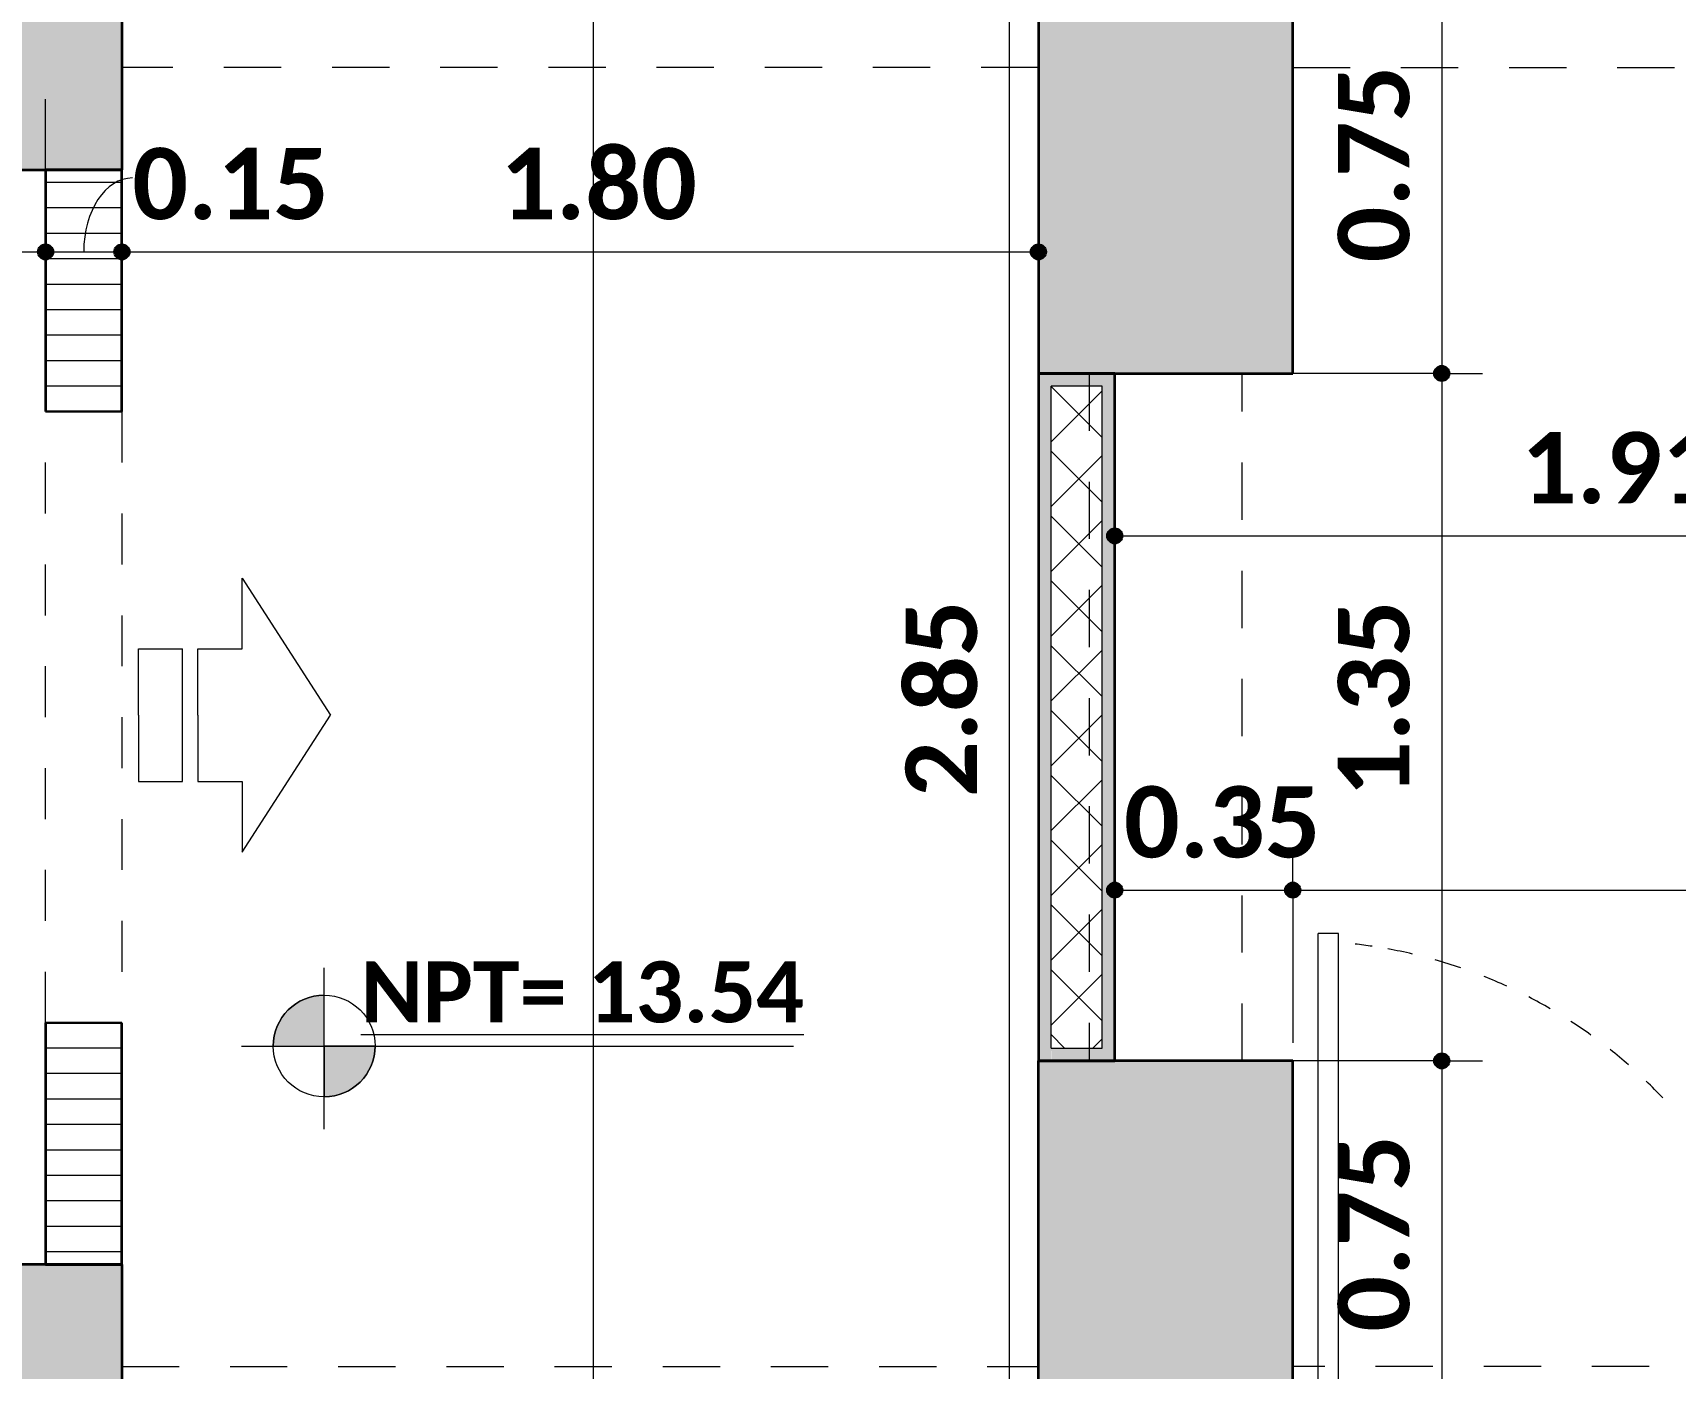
# Model space of a CAD drawing. Header units: metres. Extents: x -144 to 1000, y -717 to 29.
# Drawn here: x 602.011 to 605.237, y -560.129 to -557.507 of the extents above; entities that cross this region are included whole.
import ezdxf

# ---------------------------------------------------------------- set-up
doc = ezdxf.new("R2010")
doc.units = ezdxf.units.M
doc.linetypes.add('Basculante', pattern=[0.11625, 0.075, -0.04125])
doc.linetypes.add('basculante modificado', pattern=[0.18, 0.1125, -0.0675])
doc.layers.get('0').update_dxf_attribs({"color": 1})
for name, color, linetype, lineweight in [('A-ANNO-DIMS', 1, 'Continuous', 9), ('A-DETL', 1, 'Continuous', 9), ('A-DETL-GENF', 1, 'Continuous', 9), ('A-DETL-MEDM', 1, 'Continuous', 30), ('A-DOOR', 1, 'Continuous', 9), ('A-WALL', 4, 'Continuous', 9), ('G-ANNO-DIMS', 1, 'Continuous', 9), ('S-COLS', 7, 'Continuous', 9)]:
    doc.layers.add(name, color=color, linetype=linetype, lineweight=lineweight)
doc.layers.add('A-WALL-PATT', color=7, linetype='Continuous', lineweight=35, true_color=0x9c9c9c)
doc.styles.add('Calibri_B_3', font='calibrib.ttf', dxfattribs={"height": 0.15})
doc.styles.add('Calibri_B_5', font='calibrib.ttf', dxfattribs={"height": 0.66})

# ---------------------------------------------------------------- blocks, each defined once
blk = doc.blocks.new('P')
at = {"layer": 'A-ANNO-DIMS', "lineweight": 25}
h = blk.add_hatch(color=256, dxfattribs=at)
edge = h.paths.add_edge_path()
edge.add_arc((597.6118, -494.93), 0.015, 0, 360)
h = blk.add_hatch(color=256, dxfattribs=at)
edge = h.paths.add_edge_path()
edge.add_arc((597.6118, -494.93), 0.015, 0, 360)
h = blk.add_hatch(color=256, dxfattribs=at)
edge = h.paths.add_edge_path()
edge.add_arc((597.7618, -494.93), 0.015, 0, 360)
h = blk.add_hatch(color=256, dxfattribs=at)
edge = h.paths.add_edge_path()
edge.add_arc((597.7618, -494.93), 0.015, 0, 360)
h = blk.add_hatch(color=256, dxfattribs=at)
edge = h.paths.add_edge_path()
edge.add_arc((599.5623, -494.93), 0.015, 0, 360)
h = blk.add_hatch(color=256, dxfattribs=at)
edge = h.paths.add_edge_path()
edge.add_arc((600.3546, -495.1688), 0.015, 0, 360)
h = blk.add_hatch(color=256, dxfattribs=at)
edge = h.paths.add_edge_path()
edge.add_arc((600.3546, -495.1688), 0.015, 0, 360)
h = blk.add_hatch(color=256, dxfattribs=at)
edge = h.paths.add_edge_path()
edge.add_arc((599.7122, -495.4878), 0.015, 0, 360)
h = blk.add_hatch(color=256, dxfattribs=at)
edge = h.paths.add_edge_path()
edge.add_arc((599.7122, -496.1833), 0.015, 0, 360)
h = blk.add_hatch(color=256, dxfattribs=at)
edge = h.paths.add_edge_path()
edge.add_arc((600.062, -496.1833), 0.015, 0, 360)
h = blk.add_hatch(color=256, dxfattribs=at)
edge = h.paths.add_edge_path()
edge.add_arc((600.062, -496.1833), 0.015, 0, 360)
h = blk.add_hatch(color=256, dxfattribs=at)
edge = h.paths.add_edge_path()
edge.add_arc((600.3546, -496.5187), 0.015, 0, 360)
h = blk.add_hatch(color=256, dxfattribs=at)
edge = h.paths.add_edge_path()
edge.add_arc((600.3546, -496.5187), 0.015, 0, 360)
at = {"layer": 'A-WALL-PATT', "lineweight": 5, "true_color": 0x747474}
blk.add_hatch(color=8, dxfattribs=at).paths.add_polyline_path([(599.5623, -496.5187), (599.5872, -496.5187), (599.5872, -495.1688), (599.5622, -495.1688), (599.5622, -496.5187)])
at = {"layer": 'A-WALL-PATT', "true_color": 0x747474}
blk.add_hatch(color=8, dxfattribs=at).paths.add_polyline_path([(599.6872, -496.5187), (599.7122, -496.5187), (599.7122, -495.1688), (599.5872, -495.1688), (599.5872, -495.1938), (599.6872, -495.1938), (599.6872, -496.4937), (599.5872, -496.4937), (599.5877, -496.5187), (599.6867, -496.5187)])
at = {"layer": 'G-ANNO-DIMS'}
h = blk.add_hatch(color=256, dxfattribs=at)
edge = h.paths.add_edge_path()
edge.add_arc((598.1592, -496.4895), 0.1, 90, 180, ccw=False)
edge.add_line((598.1592, -496.3895), (598.1592, -496.4895))
edge.add_line((598.1592, -496.4895), (598.0592, -496.4895))
h = blk.add_hatch(color=256, dxfattribs=at)
edge = h.paths.add_edge_path()
edge.add_line((598.1592, -496.5895), (598.1592, -496.4895))
edge.add_line((598.1592, -496.4895), (598.2592, -496.4895))
edge.add_arc((598.1592, -496.4895), 0.1, 270, 360, ccw=False)
at = {"layer": 'S-COLS', "true_color": 0x5b5b5b}
h = blk.add_hatch(color=251, dxfattribs=at)
h.paths.add_polyline_path([(591.8622, -505.1188), (592.3622, -505.1188), (592.3622, -504.2188), (591.8622, -504.2188), (591.8622, -504.9427)])
h.paths.add_polyline_path([(610.1601, -505.1188), (610.162, -505.1188), (610.162, -504.2188), (609.662, -504.2188), (609.662, -505.1188), (610.0712, -505.1188)])
h.paths.add_polyline_path([(600.0622, -505.1187), (600.0622, -504.2187), (599.5622, -504.2187), (599.5622, -505.1187)])
h.paths.add_polyline_path([(595.762, -497.4187), (597.7621, -497.4187), (597.7618, -496.9188), (596.062, -496.9188), (596.062, -494.7688), (597.7623, -494.7688), (597.7618, -494.2688), (595.762, -494.2688), (595.762, -497.3959)])
h.paths.add_polyline_path([(592.1348, -497.4187), (592.3621, -497.4187), (592.3621, -496.7188), (591.8621, -496.7188), (591.8621, -497.4187), (591.9232, -497.4187)])
h.paths.add_polyline_path([(600.0621, -497.4187), (600.0621, -496.5187), (599.5621, -496.5187), (599.5621, -497.4187)])
h.paths.add_polyline_path([(605.9709, -497.4187), (606.3623, -497.4187), (606.3623, -494.2687), (605.8623, -494.2687), (605.8623, -497.4187)])
h.paths.add_polyline_path([(609.7623, -497.4187), (610.1623, -497.4187), (610.1623, -496.7188), (609.7623, -496.7188), (609.7623, -496.9461)])
h.paths.add_polyline_path([(599.5623, -495.1688), (600.0623, -495.1688), (600.0623, -494.2688), (599.5623, -494.2688), (599.5623, -495.1468)])
h.paths.add_polyline_path([(592.137, -494.9688), (592.362, -494.9688), (592.362, -494.2677), (591.862, -494.2688), (591.862, -494.9688), (591.8813, -494.9688)])
h.paths.add_polyline_path([(609.8433, -494.9688), (610.1623, -494.9688), (610.1623, -494.2677), (609.7623, -494.2677), (609.7623, -494.9688)])
h.paths.add_polyline_path([(599.6372, -486.2688), (600.0622, -486.2688), (600.0622, -485.3688), (599.5622, -485.3688), (599.5622, -486.2688)])
h.paths.add_polyline_path([(609.9851, -486.2688), (610.1622, -486.2688), (610.1622, -485.3688), (609.6622, -485.3688), (609.6622, -486.2688), (609.9268, -486.2688)])
h.paths.add_polyline_path([(592.4922, -485.6688), (592.9622, -485.6688), (592.9622, -485.1688), (592.0622, -485.1688), (592.0622, -485.6688), (592.4872, -485.6688)])
at = {"layer": 'A-ANNO-DIMS'}
for p, q in [((598.6879, -494.4188), (598.6879, -500.4187)), ((599.5054, -497.2687), (599.5054, -494.4188)), ((600.3546, -494.4188), (600.3546, -495.1688)), ((597.6118, -494.93), (597.6118, -494.63)), ((597.6118, -494.93), (597.6118, -494.63)), ((597.7618, -494.93), (597.7618, -494.63)), ((597.7618, -494.93), (597.7618, -494.63)), ((599.5623, -494.93), (599.5623, -494.63)), ((596.062, -494.93), (597.6118, -494.93)), ((597.6118, -494.93), (597.6118, -495.01)), ((597.6118, -494.93), (597.7618, -494.93)), ((597.6118, -494.93), (597.6118, -495.01)), ((597.7618, -494.93), (597.7618, -495.01)), ((597.7618, -494.93), (599.5623, -494.93)), ((597.7618, -494.93), (597.7618, -495.01)), ((599.5623, -494.93), (599.5623, -495.01)), ((600.3546, -495.1688), (600.0546, -495.1688)), ((600.3546, -495.1688), (600.0546, -495.1688)), ((600.3546, -495.1688), (600.4346, -495.1688)), ((600.3546, -495.1688), (600.3546, -496.5187)), ((600.3546, -495.1688), (600.4346, -495.1688)), ((599.7122, -495.4878), (599.7122, -495.1878)), ((599.7122, -495.4878), (601.6225, -495.4878)), ((599.7122, -495.4878), (599.7122, -495.5678)), ((599.7122, -496.1833), (599.7122, -495.8833)), ((600.062, -496.1833), (600.062, -496.1033)), ((600.062, -496.1833), (600.062, -496.1033)), ((599.7122, -496.1833), (600.062, -496.1833)), ((599.7122, -496.1833), (599.7122, -496.2633)), ((600.062, -496.1833), (600.062, -496.4833)), ((600.062, -496.1833), (605.0625, -496.1833)), ((600.062, -496.1833), (600.062, -496.4833)), ((600.3546, -496.5187), (600.0546, -496.5187)), ((600.3546, -496.5187), (600.0546, -496.5187)), ((600.3546, -496.5187), (600.4346, -496.5187)), ((600.3546, -496.5187), (600.3546, -497.2687)), ((600.3546, -496.5187), (600.4346, -496.5187))]:
    blk.add_line(p, q, dxfattribs=at)
at = {"layer": 'A-ANNO-DIMS', "lineweight": 25}
for centre in [(597.6118, -494.93), (597.6118, -494.93), (597.7618, -494.93), (597.7618, -494.93), (599.5623, -494.93), (600.3546, -495.1688), (600.3546, -495.1688), (599.7122, -495.4878), (599.7122, -496.1833), (600.062, -496.1833), (600.062, -496.1833), (600.3546, -496.5187), (600.3546, -496.5187)]:
    blk.add_circle(centre, 0.015, dxfattribs=at)
at = {"layer": 'A-ANNO-DIMS'}
blk.add_ellipse((597.7824, -494.93), major_axis=(0, 0.1451), ratio=0.658763, start_param=0, end_param=1.570796, dxfattribs=at)
at = {"layer": 'A-DETL', "color": 7, "linetype": 'basculante modificado'}
for p, q in [((599.5622, -494.5677), (597.7618, -494.5677)), ((600.062, -494.5677), (605.8621, -494.5677)), ((599.6622, -495.1688), (599.6622, -496.5187)), ((599.9622, -496.5187), (599.9622, -495.1688)), ((597.7618, -497.1187), (599.5622, -497.1187)), ((605.8621, -497.1187), (600.062, -497.1187))]:
    blk.add_line(p, q, dxfattribs=at)
at = {"layer": 'A-DETL-GENF', "linetype": 'Basculante'}
for p, q in [((597.6118, -496.4438), (597.6118, -495.2438)), ((597.7618, -495.2438), (597.7618, -496.4438))]:
    blk.add_line(p, q, dxfattribs=at)
at = {"layer": 'A-DETL-GENF'}
for p, q in [((597.998, -495.7094), (597.998, -495.5705)), ((597.998, -495.5705), (598.1716, -495.8396)), ((597.7942, -495.8396), (597.7942, -495.7094)), ((597.7942, -495.7094), (597.881, -495.7094)), ((597.881, -495.9698), (597.881, -495.7094)), ((597.9112, -495.8396), (597.9112, -495.7094)), ((597.9112, -495.7094), (597.998, -495.7094)), ((597.7942, -495.8396), (597.7942, -495.9698)), ((597.9112, -495.8396), (597.9112, -495.9698)), ((597.998, -496.1087), (598.1716, -495.8396)), ((597.7942, -495.9698), (597.881, -495.9698)), ((597.9112, -495.9698), (597.998, -495.9698)), ((597.998, -495.9698), (597.998, -496.1087))]:
    blk.add_line(p, q, dxfattribs=at)
at = {"layer": 'A-DETL-MEDM'}
for p, q in [((597.6118, -495.2438), (597.7618, -495.2438)), ((597.7618, -496.4438), (597.6118, -496.4438))]:
    blk.add_line(p, q, dxfattribs=at)
at = {"layer": 'A-DOOR', "lineweight": 15}
for p, q in [((600.152, -496.2687), (600.112, -496.2687)), ((600.112, -497.2587), (600.112, -496.2687)), ((600.152, -497.2487), (600.152, -496.2687))]:
    blk.add_line(p, q, dxfattribs=at)
at = {"layer": 'A-DOOR'}
for start, end in [(81.55, 83.5406), (76.8489, 79.7418), (76.8489, 79.7418), (71.1143, 74.1684), (65.4451, 68.2717), (59.8378, 62.634), (54.2878, 57.0559), (48.7903, 51.5328), (43.3395, 46.0594)]:
    blk.add_arc((600.0737, -497.2664), 0.9833, start, end, dxfattribs=at)
at = {"layer": 'A-WALL', "lineweight": 35}
for p, q in [((597.6118, -494.7688), (597.6118, -495.2438)), ((597.7618, -494.7688), (597.6118, -494.7688)), ((597.7618, -495.2438), (597.7618, -494.7688)), ((599.5622, -495.1688), (599.5622, -496.5187)), ((599.7122, -495.1688), (599.5622, -495.1688)), ((599.7122, -496.5187), (599.7122, -495.1688)), ((597.6118, -496.4438), (597.6118, -496.9188)), ((597.7618, -496.9188), (597.7618, -496.4438)), ((599.5622, -496.5187), (599.7122, -496.5187)), ((597.6118, -496.9188), (597.7618, -496.9188))]:
    blk.add_line(p, q, dxfattribs=at)
at = {"layer": 'A-WALL'}
for p, q in [((599.5872, -496.4937), (599.5872, -495.1938)), ((599.6872, -495.1938), (599.5872, -495.1938)), ((599.6872, -496.4937), (599.6872, -495.1938)), ((599.5872, -496.4937), (599.6872, -496.4937))]:
    blk.add_line(p, q, dxfattribs=at)
at = {"layer": 'A-WALL-PATT', "color": 8, "lineweight": 5, "true_color": 0x727272}
for p, q in [((597.7618, -494.7938), (597.6118, -494.7938)), ((597.7618, -494.8438), (597.6118, -494.8438)), ((597.7618, -494.8938), (597.6118, -494.8938)), ((597.7618, -494.9438), (597.6118, -494.9438)), ((597.7618, -494.9938), (597.6118, -494.9938)), ((597.7618, -495.0438), (597.6118, -495.0438)), ((597.7618, -495.0938), (597.6118, -495.0938)), ((597.7618, -495.1438), (597.6118, -495.1438)), ((597.7618, -495.1938), (597.6118, -495.1938)), ((597.7618, -496.4438), (597.6118, -496.4438)), ((597.7618, -496.4938), (597.6118, -496.4938)), ((597.7618, -496.5438), (597.6118, -496.5438)), ((597.7618, -496.5938), (597.6118, -496.5938)), ((597.7618, -496.6438), (597.6118, -496.6438)), ((597.7618, -496.6938), (597.6118, -496.6938)), ((597.7618, -496.7438), (597.6118, -496.7438)), ((597.7618, -496.7938), (597.6118, -496.7938)), ((597.7618, -496.8438), (597.6118, -496.8438)), ((597.7618, -496.8938), (597.6118, -496.8938))]:
    blk.add_line(p, q, dxfattribs=at)
at = {"layer": 'A-WALL-PATT', "color": 1, "lineweight": 5, "true_color": 0xff0000}
for p, q in [((599.6872, -495.2943), (599.5872, -495.1943)), ((599.5872, -495.3028), (599.6872, -495.2028)), ((599.6872, -495.4216), (599.5872, -495.3216)), ((599.5872, -495.4301), (599.6872, -495.3301)), ((599.6872, -495.5489), (599.5872, -495.4489)), ((599.5872, -495.5574), (599.6872, -495.4574)), ((599.6872, -495.6762), (599.5872, -495.5762)), ((599.5872, -495.6846), (599.6872, -495.5846)), ((599.6872, -495.8034), (599.5872, -495.7034)), ((599.5872, -495.8119), (599.6872, -495.7119)), ((599.6872, -495.9307), (599.5872, -495.8307)), ((599.5872, -495.9392), (599.6872, -495.8392)), ((599.6872, -496.058), (599.5872, -495.958)), ((599.5872, -496.0665), (599.6872, -495.9665)), ((599.6872, -496.1853), (599.5872, -496.0853)), ((599.5872, -496.1938), (599.6872, -496.0938)), ((599.6872, -496.3126), (599.5872, -496.2126)), ((599.5872, -496.321), (599.6872, -496.221)), ((599.6872, -496.4398), (599.5872, -496.3398)), ((599.5872, -496.4483), (599.6872, -496.3483)), ((599.6138, -496.4937), (599.5872, -496.4671)), ((599.6691, -496.4937), (599.6872, -496.4756))]:
    blk.add_line(p, q, dxfattribs=at)
at = {"layer": 'G-ANNO-DIMS'}
for p, q in [((598.1592, -496.6525), (598.1592, -496.3363)), ((598.1592, -496.4895), (598.1592, -496.3895)), ((597.9971, -496.4895), (599.0809, -496.4895)), ((598.0592, -496.4895), (598.1592, -496.4895)), ((598.2592, -496.4895), (598.1592, -496.4895)), ((598.1592, -496.4895), (598.1592, -496.5895))]:
    blk.add_line(p, q, dxfattribs=at)
blk.add_circle((598.1592, -496.4895), 0.1, dxfattribs=at)
for start, end in [(90, 180), (270, 0)]:
    blk.add_arc((598.1592, -496.4895), 0.1, start, end, dxfattribs=at)
at = {"layer": 'S-COLS', "lineweight": 35}
for p, q in [((597.7623, -494.7688), (597.7623, -494.2688)), ((599.5623, -494.2688), (599.5623, -495.1688)), ((600.0623, -495.1688), (600.0623, -494.2688)), ((596.062, -494.7688), (597.7623, -494.7688)), ((599.5623, -495.1688), (600.0623, -495.1688)), ((600.0621, -496.5187), (599.5621, -496.5187)), ((599.5621, -496.5187), (599.5621, -497.4187)), ((600.0621, -497.4187), (600.0621, -496.5187)), ((597.7621, -496.9188), (596.062, -496.9188)), ((597.7621, -497.4187), (597.7621, -496.9188))]:
    blk.add_line(p, q, dxfattribs=at)
at = {"layer": 'A-ANNO-DIMS', "char_height": 0.14, "width": 0.376134, "attachment_point": 1, "rotation": 90, "line_spacing_factor": 1.158048, "style": 'Calibri_B_5'}
for s, insert in [('0.75', (600.1506, -494.9505)), ('2.85', (599.3013, -496.0004)), ('1.35', (600.1506, -496.0004)), ('0.75', (600.1506, -497.0504))]:
    blk.add_mtext(s, dxfattribs=dict(at, insert=insert))
at = {"layer": 'A-ANNO-DIMS', "char_height": 0.14, "width": 0.376134, "attachment_point": 1, "line_spacing_factor": 1.158048, "style": 'Calibri_B_5'}
for s, insert in [('0.15', (597.7824, -494.7259)), ('1.80', (598.5053, -494.7259)), ('1.91', (600.5106, -495.2838)), ('0.35', (599.7304, -495.9793))]:
    blk.add_mtext(s, dxfattribs=dict(at, insert=insert))
at = {"layer": 'G-ANNO-DIMS', "style": 'Calibri_B_3'}
blk.add_text('%%UNPT= 13.54', height=0.12, dxfattribs=at).set_placement((598.2311, -496.4432))

msp = doc.modelspace()

# ---------------------------------------------------------------- block references
at = {"color": 3}
msp.add_blockref('P', (4.4238, -63.007), dxfattribs=at)

doc.saveas('drawing.dxf')
